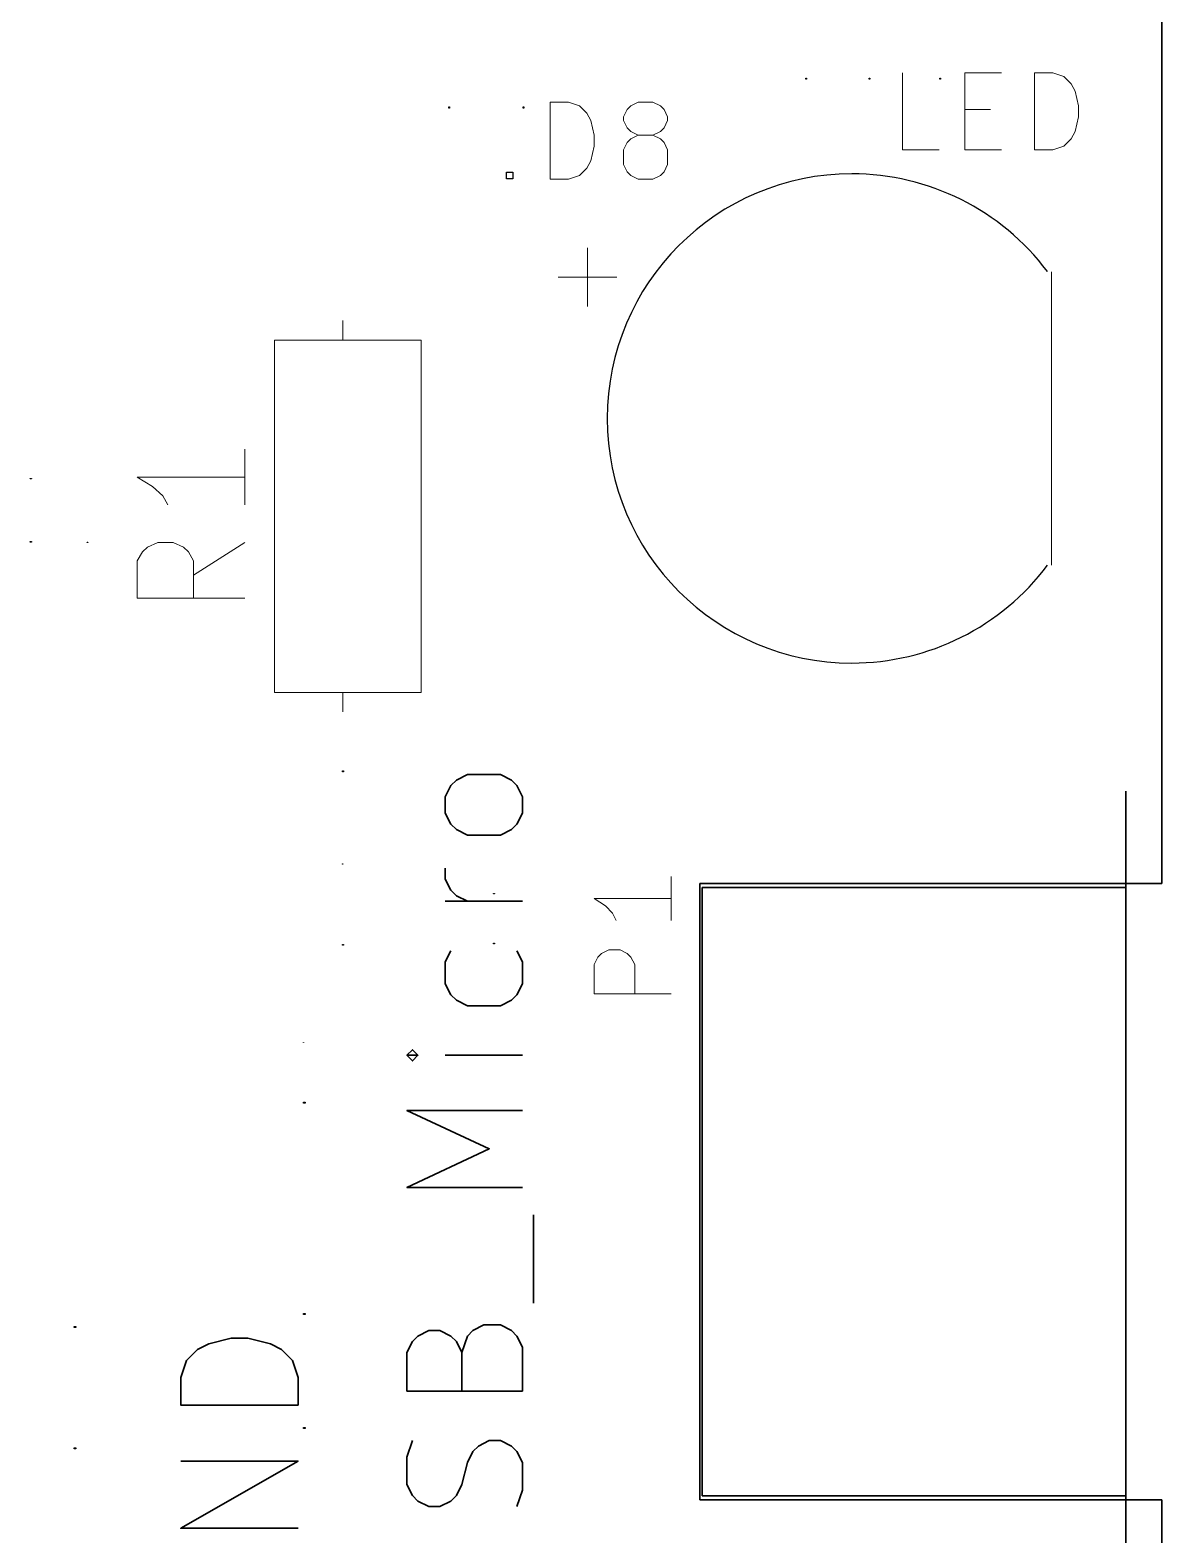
# Model space of a CAD drawing. Header units: millimetres. Extents: x -139 to 75, y -28 to 93.
# Drawn here: x -102.05 to -87.36, y -13.72 to 5.81 of the extents above; entities that cross this region are included whole.
import ezdxf

# ---------------------------------------------------------------- set-up
doc = ezdxf.new("R2010")
doc.units = ezdxf.units.MM
doc.header["$MEASUREMENT"] = 0
doc.header["$XCLIPFRAME"] = 0
doc.layers.add('Layer 1', color=7, linetype='Continuous')
picture_1 = doc.add_image_def('image125.jpg', size_in_pixel=(411, 457))
picture_2 = doc.add_image_def('image145.jpg', size_in_pixel=(47, 30))
picture_3 = doc.add_image_def('image146.jpg', size_in_pixel=(100, 52))
picture_4 = doc.add_image_def('image147.jpg', size_in_pixel=(100, 25))
picture_5 = doc.add_image_def('image180.jpg', size_in_pixel=(72, 41))
picture_6 = doc.add_image_def('image181.jpg', size_in_pixel=(72, 20))
picture_7 = doc.add_image_def('image183.jpg', size_in_pixel=(107, 61))
picture_8 = doc.add_image_def('image184.jpg', size_in_pixel=(107, 61))
picture_9 = doc.add_image_def('image185.jpg', size_in_pixel=(107, 71))
picture_10 = doc.add_image_def('image186.jpg', size_in_pixel=(10, 10))
picture_11 = doc.add_image_def('image187.jpg', size_in_pixel=(72, 51))
picture_12 = doc.add_image_def('image188.jpg', size_in_pixel=(20, 30))
picture_13 = doc.add_image_def('image189.jpg', size_in_pixel=(72, 56))
picture_14 = doc.add_image_def('image211.jpg', size_in_pixel=(109, 62))
picture_15 = doc.add_image_def('image212.jpg', size_in_pixel=(109, 62))
picture_16 = doc.add_image_def('image236.jpg', size_in_pixel=(41, 72))
picture_17 = doc.add_image_def('image237.jpg', size_in_pixel=(41, 72))
picture_18 = doc.add_image_def('image238.jpg', size_in_pixel=(34, 72))
picture_19 = doc.add_image_def('image239.jpg', size_in_pixel=(34, 72))
picture_20 = doc.add_image_def('image240.jpg', size_in_pixel=(41, 72))

msp = doc.modelspace()

# ---------------------------------------------------------------- linework, layer by layer
at = {"layer": 'Layer 1', "color": 52, "lineweight": 30}
for points in [[(-87.3557, -5.2647), (-87.3557, -5.2647), (-87.3557, 19.7364), (-87.3557, 19.7364)], [(-93.3552, -13.2632), (-93.3552, -13.2632), (-93.3552, -5.2647), (-93.3552, -5.2647)], [(-93.3552, -5.2647), (-93.3552, -5.2647), (-87.3557, -5.2647), (-87.3557, -5.2647)], [(-87.3557, -13.2632), (-87.3557, -13.2632), (-93.3552, -13.2632), (-93.3552, -13.2632)], [(-87.3557, -13.2632), (-87.3557, -13.2632), (-87.3557, -20.2634), (-87.3557, -20.2634)]]:
    msp.add_open_spline(points, degree=3, dxfattribs=at)
at = {"layer": 'Layer 1', "color": 136, "lineweight": 15}
for points, knots in [([(-90.2462, 4.2551), (-90.2462, 4.2551), (-90.7237, 4.2551), (-90.7237, 4.2551), (-90.7237, 4.2551), (-90.7237, 4.2551), (-90.7237, 5.2559), (-90.7237, 5.2559)], [0, 0, 0, 0, 0.3333333, 0.3333333, 0.3333333, 0.3333333, 1, 1, 1, 1]), ([(-89.4359, 4.2551), (-89.4359, 4.2551), (-89.9135, 4.2551), (-89.9135, 4.2551), (-89.9135, 4.2551), (-89.9135, 4.2551), (-89.9135, 5.2559), (-89.9135, 5.2559), (-89.9135, 5.2559), (-89.9135, 5.2559), (-89.4359, 5.2559), (-89.4359, 5.2559)], [0, 0, 0, 0, 0.25, 0.25, 0.25, 0.25, 0.5, 0.5, 0.5, 0.5, 1, 1, 1, 1]), ([(-89.0092, 4.2551), (-89.0092, 4.2551), (-89.0092, 5.2559), (-89.0092, 5.2559), (-89.0092, 5.2559), (-89.0092, 5.2559), (-88.7705, 5.2559), (-88.7705, 5.2559), (-88.7705, 5.2559), (-88.7705, 5.2559), (-88.6282, 5.2076), (-88.6282, 5.2076), (-88.6282, 5.2076), (-88.6282, 5.2076), (-88.5317, 5.1136), (-88.5317, 5.1136), (-88.5317, 5.1136), (-88.5317, 5.1136), (-88.4834, 5.0171), (-88.4834, 5.0171), (-88.4834, 5.0171), (-88.4834, 5.0171), (-88.4377, 4.8266), (-88.4377, 4.8266), (-88.4377, 4.8266), (-88.4377, 4.8266), (-88.4377, 4.6844), (-88.4377, 4.6844), (-88.4377, 4.6844), (-88.4377, 4.6844), (-88.4834, 4.4939), (-88.4834, 4.4939), (-88.4834, 4.4939), (-88.4834, 4.4939), (-88.5317, 4.3999), (-88.5317, 4.3999), (-88.5317, 4.3999), (-88.5317, 4.3999), (-88.6282, 4.3034), (-88.6282, 4.3034), (-88.6282, 4.3034), (-88.6282, 4.3034), (-88.7705, 4.2551), (-88.7705, 4.2551), (-88.7705, 4.2551), (-88.7705, 4.2551), (-89.0092, 4.2551), (-89.0092, 4.2551)], [0, 0, 0, 0, 0.0769231, 0.0769231, 0.0769231, 0.0769231, 0.1538462, 0.1538462, 0.1538462, 0.1538462, 0.2307692, 0.2307692, 0.2307692, 0.2307692, 0.3076923, 0.3076923, 0.3076923, 0.3076923, 0.3846154, 0.3846154, 0.3846154, 0.3846154, 0.4615385, 0.4615385, 0.4615385, 0.4615385, 0.5384615, 0.5384615, 0.5384615, 0.5384615, 0.6153846, 0.6153846, 0.6153846, 0.6153846, 0.6923077, 0.6923077, 0.6923077, 0.6923077, 0.7692308, 0.7692308, 0.7692308, 0.7692308, 0.8461538, 0.8461538, 0.8461538, 0.8461538, 1, 1, 1, 1]), ([(-95.2957, 3.8741), (-95.2957, 3.8741), (-95.2957, 4.8749), (-95.2957, 4.8749), (-95.2957, 4.8749), (-95.2957, 4.8749), (-95.057, 4.8749), (-95.057, 4.8749), (-95.057, 4.8749), (-95.057, 4.8749), (-94.9147, 4.8266), (-94.9147, 4.8266), (-94.9147, 4.8266), (-94.9147, 4.8266), (-94.8182, 4.7326), (-94.8182, 4.7326), (-94.8182, 4.7326), (-94.8182, 4.7326), (-94.7699, 4.6361), (-94.7699, 4.6361), (-94.7699, 4.6361), (-94.7699, 4.6361), (-94.7242, 4.4456), (-94.7242, 4.4456), (-94.7242, 4.4456), (-94.7242, 4.4456), (-94.7242, 4.3034), (-94.7242, 4.3034), (-94.7242, 4.3034), (-94.7242, 4.3034), (-94.7699, 4.1129), (-94.7699, 4.1129), (-94.7699, 4.1129), (-94.7699, 4.1129), (-94.8182, 4.0189), (-94.8182, 4.0189), (-94.8182, 4.0189), (-94.8182, 4.0189), (-94.9147, 3.9224), (-94.9147, 3.9224), (-94.9147, 3.9224), (-94.9147, 3.9224), (-95.057, 3.8741), (-95.057, 3.8741), (-95.057, 3.8741), (-95.057, 3.8741), (-95.2957, 3.8741), (-95.2957, 3.8741)], [0, 0, 0, 0, 0.0769231, 0.0769231, 0.0769231, 0.0769231, 0.1538462, 0.1538462, 0.1538462, 0.1538462, 0.2307692, 0.2307692, 0.2307692, 0.2307692, 0.3076923, 0.3076923, 0.3076923, 0.3076923, 0.3846154, 0.3846154, 0.3846154, 0.3846154, 0.4615385, 0.4615385, 0.4615385, 0.4615385, 0.5384615, 0.5384615, 0.5384615, 0.5384615, 0.6153846, 0.6153846, 0.6153846, 0.6153846, 0.6923077, 0.6923077, 0.6923077, 0.6923077, 0.7692308, 0.7692308, 0.7692308, 0.7692308, 0.8461538, 0.8461538, 0.8461538, 0.8461538, 1, 1, 1, 1]), ([(-94.1527, 4.4456), (-94.1527, 4.4456), (-94.2467, 4.4939), (-94.2467, 4.4939), (-94.2467, 4.4939), (-94.2467, 4.4939), (-94.295, 4.5421), (-94.295, 4.5421), (-94.295, 4.5421), (-94.295, 4.5421), (-94.3432, 4.6361), (-94.3432, 4.6361), (-94.3432, 4.6361), (-94.3432, 4.6361), (-94.3432, 4.6844), (-94.3432, 4.6844), (-94.3432, 4.6844), (-94.3432, 4.6844), (-94.295, 4.7784), (-94.295, 4.7784), (-94.295, 4.7784), (-94.295, 4.7784), (-94.2467, 4.8266), (-94.2467, 4.8266), (-94.2467, 4.8266), (-94.2467, 4.8266), (-94.1527, 4.8749), (-94.1527, 4.8749), (-94.1527, 4.8749), (-94.1527, 4.8749), (-93.9622, 4.8749), (-93.9622, 4.8749), (-93.9622, 4.8749), (-93.9622, 4.8749), (-93.8657, 4.8266), (-93.8657, 4.8266), (-93.8657, 4.8266), (-93.8657, 4.8266), (-93.8174, 4.7784), (-93.8174, 4.7784), (-93.8174, 4.7784), (-93.8174, 4.7784), (-93.7717, 4.6844), (-93.7717, 4.6844), (-93.7717, 4.6844), (-93.7717, 4.6844), (-93.7717, 4.6361), (-93.7717, 4.6361), (-93.7717, 4.6361), (-93.7717, 4.6361), (-93.8174, 4.5421), (-93.8174, 4.5421), (-93.8174, 4.5421), (-93.8174, 4.5421), (-93.8657, 4.4939), (-93.8657, 4.4939), (-93.8657, 4.4939), (-93.8657, 4.4939), (-93.9622, 4.4456), (-93.9622, 4.4456), (-93.9622, 4.4456), (-93.9622, 4.4456), (-94.1527, 4.4456), (-94.1527, 4.4456), (-94.1527, 4.4456), (-94.1527, 4.4456), (-94.2467, 4.3974), (-94.2467, 4.3974), (-94.2467, 4.3974), (-94.2467, 4.3974), (-94.295, 4.3516), (-94.295, 4.3516), (-94.295, 4.3516), (-94.295, 4.3516), (-94.3432, 4.2551), (-94.3432, 4.2551), (-94.3432, 4.2551), (-94.3432, 4.2551), (-94.3432, 4.0646), (-94.3432, 4.0646), (-94.3432, 4.0646), (-94.3432, 4.0646), (-94.295, 3.9706), (-94.295, 3.9706), (-94.295, 3.9706), (-94.295, 3.9706), (-94.2467, 3.9224), (-94.2467, 3.9224), (-94.2467, 3.9224), (-94.2467, 3.9224), (-94.1527, 3.8741), (-94.1527, 3.8741), (-94.1527, 3.8741), (-94.1527, 3.8741), (-93.9622, 3.8741), (-93.9622, 3.8741), (-93.9622, 3.8741), (-93.9622, 3.8741), (-93.8657, 3.9224), (-93.8657, 3.9224), (-93.8657, 3.9224), (-93.8657, 3.9224), (-93.8174, 3.9706), (-93.8174, 3.9706), (-93.8174, 3.9706), (-93.8174, 3.9706), (-93.7717, 4.0646), (-93.7717, 4.0646), (-93.7717, 4.0646), (-93.7717, 4.0646), (-93.7717, 4.2551), (-93.7717, 4.2551), (-93.7717, 4.2551), (-93.7717, 4.2551), (-93.8174, 4.3516), (-93.8174, 4.3516), (-93.8174, 4.3516), (-93.8174, 4.3516), (-93.8657, 4.3974), (-93.8657, 4.3974), (-93.8657, 4.3974), (-93.8657, 4.3974), (-93.9622, 4.4456), (-93.9622, 4.4456)], [0, 0, 0, 0, 0.03125, 0.03125, 0.03125, 0.03125, 0.0625, 0.0625, 0.0625, 0.0625, 0.09375, 0.09375, 0.09375, 0.09375, 0.125, 0.125, 0.125, 0.125, 0.15625, 0.15625, 0.15625, 0.15625, 0.1875, 0.1875, 0.1875, 0.1875, 0.21875, 0.21875, 0.21875, 0.21875, 0.25, 0.25, 0.25, 0.25, 0.28125, 0.28125, 0.28125, 0.28125, 0.3125, 0.3125, 0.3125, 0.3125, 0.34375, 0.34375, 0.34375, 0.34375, 0.375, 0.375, 0.375, 0.375, 0.40625, 0.40625, 0.40625, 0.40625, 0.4375, 0.4375, 0.4375, 0.4375, 0.46875, 0.46875, 0.46875, 0.46875, 0.5, 0.5, 0.5, 0.5, 0.53125, 0.53125, 0.53125, 0.53125, 0.5625, 0.5625, 0.5625, 0.5625, 0.59375, 0.59375, 0.59375, 0.59375, 0.625, 0.625, 0.625, 0.625, 0.65625, 0.65625, 0.65625, 0.65625, 0.6875, 0.6875, 0.6875, 0.6875, 0.71875, 0.71875, 0.71875, 0.71875, 0.75, 0.75, 0.75, 0.75, 0.78125, 0.78125, 0.78125, 0.78125, 0.8125, 0.8125, 0.8125, 0.8125, 0.84375, 0.84375, 0.84375, 0.84375, 0.875, 0.875, 0.875, 0.875, 0.90625, 0.90625, 0.90625, 0.90625, 0.9375, 0.9375, 0.9375, 0.9375, 1, 1, 1, 1]), ([(-89.9135, 4.7784), (-89.9135, 4.7784), (-89.9135, 4.7784), (-89.9135, 4.7784), (-89.9135, 4.7784), (-89.9135, 4.7784), (-89.9135, 4.7784), (-89.9135, 4.7784)], [0, 0, 0, 0, 0.3333333, 0.3333333, 0.3333333, 0.3333333, 1, 1, 1, 1]), ([(-94.1527, 4.4456), (-94.1527, 4.4456), (-94.1527, 4.4456), (-94.1527, 4.4456), (-94.1527, 4.4456), (-94.1527, 4.4456), (-94.1527, 4.4456), (-94.1527, 4.4456)], [0, 0, 0, 0, 0.3333333, 0.3333333, 0.3333333, 0.3333333, 1, 1, 1, 1]), ([(-90.2462, 4.2551), (-90.2462, 4.2551), (-90.2462, 4.2551), (-90.2462, 4.2551), (-90.2462, 4.2551), (-90.2462, 4.2551), (-90.2462, 4.2551), (-90.2462, 4.2551)], [0, 0, 0, 0, 0.3333333, 0.3333333, 0.3333333, 0.3333333, 1, 1, 1, 1]), ([(-89.4359, 4.2551), (-89.4359, 4.2551), (-89.4359, 4.2551), (-89.4359, 4.2551), (-89.4359, 4.2551), (-89.4359, 4.2551), (-89.4359, 4.2551), (-89.4359, 4.2551)], [0, 0, 0, 0, 0.3333333, 0.3333333, 0.3333333, 0.3333333, 1, 1, 1, 1]), ([(-95.1916, 2.6041), (-95.1916, 2.6041), (-95.1916, 2.6041), (-95.1916, 2.6041), (-95.1916, 2.6041), (-95.1916, 2.6041), (-95.1916, 2.6041), (-95.1916, 2.6041)], [0, 0, 0, 0, 0.3333333, 0.3333333, 0.3333333, 0.3333333, 1, 1, 1, 1]), ([(-94.8106, 2.2231), (-94.8106, 2.2231), (-94.8106, 2.2231), (-94.8106, 2.2231), (-94.8106, 2.2231), (-94.8106, 2.2231), (-94.8106, 2.2231), (-94.8106, 2.2231)], [0, 0, 0, 0, 0.3333333, 0.3333333, 0.3333333, 0.3333333, 1, 1, 1, 1]), ([(-93.7235, -5.1733), (-93.7235, -5.1733), (-93.7235, -5.1733), (-93.7235, -5.1733), (-93.7235, -5.1733), (-93.7235, -5.1733), (-93.7235, -5.1733), (-93.7235, -5.1733)], [0, 0, 0, 0, 0.3333333, 0.3333333, 0.3333333, 0.3333333, 1, 1, 1, 1]), ([(-93.7235, -5.4603), (-93.7235, -5.4603), (-94.7242, -5.4603), (-94.7242, -5.4603), (-94.7242, -5.4603), (-94.7242, -5.4603), (-94.5794, -5.5543), (-94.5794, -5.5543), (-94.5794, -5.5543), (-94.5794, -5.5543), (-94.4855, -5.6508), (-94.4855, -5.6508), (-94.4855, -5.6508), (-94.4855, -5.6508), (-94.4372, -5.7448), (-94.4372, -5.7448)], [0, 0, 0, 0, 0.2, 0.2, 0.2, 0.2, 0.4, 0.4, 0.4, 0.4, 0.6, 0.6, 0.6, 0.6, 1, 1, 1, 1]), ([(-93.7235, -5.4603), (-93.7235, -5.4603), (-93.7235, -5.4603), (-93.7235, -5.4603), (-93.7235, -5.4603), (-93.7235, -5.4603), (-93.7235, -5.4603), (-93.7235, -5.4603)], [0, 0, 0, 0, 0.3333333, 0.3333333, 0.3333333, 0.3333333, 1, 1, 1, 1]), ([(-93.7235, -6.6973), (-93.7235, -6.6973), (-94.7242, -6.6973), (-94.7242, -6.6973), (-94.7242, -6.6973), (-94.7242, -6.6973), (-94.7242, -6.3163), (-94.7242, -6.3163), (-94.7242, -6.3163), (-94.7242, -6.3163), (-94.676, -6.2223), (-94.676, -6.2223), (-94.676, -6.2223), (-94.676, -6.2223), (-94.6277, -6.174), (-94.6277, -6.174), (-94.6277, -6.174), (-94.6277, -6.174), (-94.5337, -6.1258), (-94.5337, -6.1258), (-94.5337, -6.1258), (-94.5337, -6.1258), (-94.3889, -6.1258), (-94.3889, -6.1258), (-94.3889, -6.1258), (-94.3889, -6.1258), (-94.295, -6.174), (-94.295, -6.174), (-94.295, -6.174), (-94.295, -6.174), (-94.2467, -6.2223), (-94.2467, -6.2223), (-94.2467, -6.2223), (-94.2467, -6.2223), (-94.1984, -6.3163), (-94.1984, -6.3163), (-94.1984, -6.3163), (-94.1984, -6.3163), (-94.1984, -6.6973), (-94.1984, -6.6973)], [0, 0, 0, 0, 0.0909091, 0.0909091, 0.0909091, 0.0909091, 0.1818182, 0.1818182, 0.1818182, 0.1818182, 0.2727273, 0.2727273, 0.2727273, 0.2727273, 0.3636364, 0.3636364, 0.3636364, 0.3636364, 0.4545455, 0.4545455, 0.4545455, 0.4545455, 0.5454545, 0.5454545, 0.5454545, 0.5454545, 0.6363636, 0.6363636, 0.6363636, 0.6363636, 0.7272727, 0.7272727, 0.7272727, 0.7272727, 0.8181818, 0.8181818, 0.8181818, 0.8181818, 1, 1, 1, 1]), ([(-93.7235, -6.6973), (-93.7235, -6.6973), (-93.7235, -6.6973), (-93.7235, -6.6973), (-93.7235, -6.6973), (-93.7235, -6.6973), (-93.7235, -6.6973), (-93.7235, -6.6973)], [0, 0, 0, 0, 0.3333333, 0.3333333, 0.3333333, 0.3333333, 1, 1, 1, 1])]:
    msp.add_open_spline(points, degree=3, knots=knots, dxfattribs=at)
for points in [[(-89.9135, 4.7784), (-89.9135, 4.7784), (-89.5807, 4.7784), (-89.5807, 4.7784)], [(-94.8106, 2.2231), (-94.8106, 2.2231), (-94.8106, 2.9851), (-94.8106, 2.9851)], [(-95.1916, 2.6041), (-95.1916, 2.6041), (-94.4296, 2.6041), (-94.4296, 2.6041)], [(-93.7235, -5.1733), (-93.7235, -5.1733), (-93.7235, -5.7448), (-93.7235, -5.7448)]]:
    msp.add_open_spline(points, degree=3, dxfattribs=at)
at = {"layer": 'Layer 1', "color": 136, "lineweight": 25}
for points, knots in [([(-88.8423, 2.6775), (-89.4419, 3.4753), (-90.3823, 3.9451), (-91.3804, 3.9451), (-91.3804, 3.9451), (-93.1336, 3.9451), (-94.5554, 2.5233), (-94.5554, 0.7701), (-94.5554, 0.7701), (-94.5554, -0.9831), (-93.1336, -2.4048), (-91.3804, -2.4048), (-91.3804, -2.4048), (-90.3811, -2.4048), (-89.4396, -1.9338), (-88.8403, -1.1347)], [0, 0, 0, 0, 0.2, 0.2, 0.2, 0.2, 0.4, 0.4, 0.4, 0.4, 0.6, 0.6, 0.6, 0.6, 1, 1, 1, 1]), ([(-88.8423, 2.6775), (-88.8423, 2.6775), (-88.8423, 2.6775), (-88.8423, 2.6775), (-88.8423, 2.6775), (-88.8423, 2.6775), (-88.8423, 2.6775), (-88.8423, 2.6775)], [0, 0, 0, 0, 0.3333333, 0.3333333, 0.3333333, 0.3333333, 1, 1, 1, 1])]:
    msp.add_open_spline(points, degree=3, knots=knots, dxfattribs=at)
at = {"layer": 'Layer 1', "color": 136, "lineweight": 20}
for points in [[(-88.7908, -1.1348), (-88.7908, -1.1348), (-88.7908, 2.6752), (-88.7908, 2.6752)], [(-97.9856, 1.7862), (-97.9856, 1.7862), (-97.9856, 2.0402), (-97.9856, 2.0402)], [(-96.9696, 1.7862), (-96.9696, 1.7862), (-98.8746, 1.7862), (-98.8746, 1.7862)], [(-98.8746, 1.7862), (-98.8746, 1.7862), (-98.8746, -2.7857), (-98.8746, -2.7857)], [(-96.9696, -2.7857), (-96.9696, -2.7857), (-96.9696, 1.7862), (-96.9696, 1.7862)], [(-99.2581, 0.3715), (-99.2581, 0.3715), (-99.2581, -0.3524), (-99.2581, -0.3524)], [(-99.2581, -0.8376), (-99.2581, -0.8376), (-99.9236, -1.2618), (-99.9236, -1.2618)], [(-98.8746, -2.7857), (-98.8746, -2.7857), (-96.9696, -2.7857), (-96.9696, -2.7857)], [(-97.9856, -2.7857), (-97.9856, -2.7857), (-97.9856, -3.0397), (-97.9856, -3.0397)]]:
    msp.add_open_spline(points, degree=3, dxfattribs=at)
for points, knots in [([(-98.8746, 1.7862), (-98.8746, 1.7862), (-98.8746, 1.7862), (-98.8746, 1.7862), (-98.8746, 1.7862), (-98.8746, 1.7862), (-98.8746, 1.7862), (-98.8746, 1.7862)], [0, 0, 0, 0, 0.3333333, 0.3333333, 0.3333333, 0.3333333, 1, 1, 1, 1]), ([(-97.9856, 1.7862), (-97.9856, 1.7862), (-97.9856, 1.7862), (-97.9856, 1.7862), (-97.9856, 1.7862), (-97.9856, 1.7862), (-97.9856, 1.7862), (-97.9856, 1.7862)], [0, 0, 0, 0, 0.3333333, 0.3333333, 0.3333333, 0.3333333, 1, 1, 1, 1]), ([(-96.9696, 1.7862), (-96.9696, 1.7862), (-96.9696, 1.7862), (-96.9696, 1.7862), (-96.9696, 1.7862), (-96.9696, 1.7862), (-96.9696, 1.7862), (-96.9696, 1.7862)], [0, 0, 0, 0, 0.3333333, 0.3333333, 0.3333333, 0.3333333, 1, 1, 1, 1]), ([(-99.2581, 0.3715), (-99.2581, 0.3715), (-99.2581, 0.3715), (-99.2581, 0.3715), (-99.2581, 0.3715), (-99.2581, 0.3715), (-99.2581, 0.3715), (-99.2581, 0.3715)], [0, 0, 0, 0, 0.3333333, 0.3333333, 0.3333333, 0.3333333, 1, 1, 1, 1]), ([(-99.2581, 0.0082), (-99.2581, 0.0082), (-100.6551, 0.0082), (-100.6551, 0.0082), (-100.6551, 0.0082), (-100.6551, 0.0082), (-100.457, -0.1111), (-100.457, -0.1111), (-100.457, -0.1111), (-100.457, -0.1111), (-100.3224, -0.2331), (-100.3224, -0.2331), (-100.3224, -0.2331), (-100.3224, -0.2331), (-100.2563, -0.3524), (-100.2563, -0.3524)], [0, 0, 0, 0, 0.2, 0.2, 0.2, 0.2, 0.4, 0.4, 0.4, 0.4, 0.6, 0.6, 0.6, 0.6, 1, 1, 1, 1]), ([(-99.2581, 0.0082), (-99.2581, 0.0082), (-99.2581, 0.0082), (-99.2581, 0.0082), (-99.2581, 0.0082), (-99.2581, 0.0082), (-99.2581, 0.0082), (-99.2581, 0.0082)], [0, 0, 0, 0, 0.3333333, 0.3333333, 0.3333333, 0.3333333, 1, 1, 1, 1]), ([(-99.2581, -1.5639), (-99.2581, -1.5639), (-100.6551, -1.5639), (-100.6551, -1.5639), (-100.6551, -1.5639), (-100.6551, -1.5639), (-100.6551, -1.0789), (-100.6551, -1.0789), (-100.6551, -1.0789), (-100.6551, -1.0789), (-100.5891, -0.9595), (-100.5891, -0.9595), (-100.5891, -0.9595), (-100.5891, -0.9595), (-100.523, -0.8985), (-100.523, -0.8985), (-100.523, -0.8985), (-100.523, -0.8985), (-100.3884, -0.8376), (-100.3884, -0.8376), (-100.3884, -0.8376), (-100.3884, -0.8376), (-100.1903, -0.8376), (-100.1903, -0.8376), (-100.1903, -0.8376), (-100.1903, -0.8376), (-100.0557, -0.8985), (-100.0557, -0.8985), (-100.0557, -0.8985), (-100.0557, -0.8985), (-99.9896, -0.9595), (-99.9896, -0.9595), (-99.9896, -0.9595), (-99.9896, -0.9595), (-99.9236, -1.0789), (-99.9236, -1.0789), (-99.9236, -1.0789), (-99.9236, -1.0789), (-99.9236, -1.5639), (-99.9236, -1.5639)], [0, 0, 0, 0, 0.0909091, 0.0909091, 0.0909091, 0.0909091, 0.1818182, 0.1818182, 0.1818182, 0.1818182, 0.2727273, 0.2727273, 0.2727273, 0.2727273, 0.3636364, 0.3636364, 0.3636364, 0.3636364, 0.4545455, 0.4545455, 0.4545455, 0.4545455, 0.5454545, 0.5454545, 0.5454545, 0.5454545, 0.6363636, 0.6363636, 0.6363636, 0.6363636, 0.7272727, 0.7272727, 0.7272727, 0.7272727, 0.8181818, 0.8181818, 0.8181818, 0.8181818, 1, 1, 1, 1]), ([(-99.2581, -0.8376), (-99.2581, -0.8376), (-99.2581, -0.8376), (-99.2581, -0.8376), (-99.2581, -0.8376), (-99.2581, -0.8376), (-99.2581, -0.8376), (-99.2581, -0.8376)], [0, 0, 0, 0, 0.3333333, 0.3333333, 0.3333333, 0.3333333, 1, 1, 1, 1]), ([(-88.7908, -1.1348), (-88.7908, -1.1348), (-88.7908, -1.1348), (-88.7908, -1.1348), (-88.7908, -1.1348), (-88.7908, -1.1348), (-88.7908, -1.1348), (-88.7908, -1.1348)], [0, 0, 0, 0, 0.3333333, 0.3333333, 0.3333333, 0.3333333, 1, 1, 1, 1]), ([(-99.2581, -1.5639), (-99.2581, -1.5639), (-99.2581, -1.5639), (-99.2581, -1.5639), (-99.2581, -1.5639), (-99.2581, -1.5639), (-99.2581, -1.5639), (-99.2581, -1.5639)], [0, 0, 0, 0, 0.3333333, 0.3333333, 0.3333333, 0.3333333, 1, 1, 1, 1]), ([(-98.8746, -2.7857), (-98.8746, -2.7857), (-98.8746, -2.7857), (-98.8746, -2.7857), (-98.8746, -2.7857), (-98.8746, -2.7857), (-98.8746, -2.7857), (-98.8746, -2.7857)], [0, 0, 0, 0, 0.3333333, 0.3333333, 0.3333333, 0.3333333, 1, 1, 1, 1]), ([(-97.9856, -2.7857), (-97.9856, -2.7857), (-97.9856, -2.7857), (-97.9856, -2.7857), (-97.9856, -2.7857), (-97.9856, -2.7857), (-97.9856, -2.7857), (-97.9856, -2.7857)], [0, 0, 0, 0, 0.3333333, 0.3333333, 0.3333333, 0.3333333, 1, 1, 1, 1]), ([(-96.9696, -2.7857), (-96.9696, -2.7857), (-96.9696, -2.7857), (-96.9696, -2.7857), (-96.9696, -2.7857), (-96.9696, -2.7857), (-96.9696, -2.7857), (-96.9696, -2.7857)], [0, 0, 0, 0, 0.3333333, 0.3333333, 0.3333333, 0.3333333, 1, 1, 1, 1])]:
    msp.add_open_spline(points, degree=3, knots=knots, dxfattribs=at)
at = {"layer": 'Layer 1', "color": 136, "lineweight": 30}
for points, knots in [([(-95.6564, -4.3528), (-95.6564, -4.3528), (-95.7275, -4.4951), (-95.7275, -4.4951), (-95.7275, -4.4951), (-95.7275, -4.4951), (-95.7986, -4.5662), (-95.7986, -4.5662), (-95.7986, -4.5662), (-95.7986, -4.5662), (-95.9409, -4.6399), (-95.9409, -4.6399), (-95.9409, -4.6399), (-95.9409, -4.6399), (-96.3701, -4.6399), (-96.3701, -4.6399), (-96.3701, -4.6399), (-96.3701, -4.6399), (-96.5124, -4.5662), (-96.5124, -4.5662), (-96.5124, -4.5662), (-96.5124, -4.5662), (-96.5835, -4.4951), (-96.5835, -4.4951), (-96.5835, -4.4951), (-96.5835, -4.4951), (-96.6572, -4.3528), (-96.6572, -4.3528), (-96.6572, -4.3528), (-96.6572, -4.3528), (-96.6572, -4.1395), (-96.6572, -4.1395), (-96.6572, -4.1395), (-96.6572, -4.1395), (-96.5835, -3.9947), (-96.5835, -3.9947), (-96.5835, -3.9947), (-96.5835, -3.9947), (-96.5124, -3.9236), (-96.5124, -3.9236), (-96.5124, -3.9236), (-96.5124, -3.9236), (-96.3701, -3.8525), (-96.3701, -3.8525), (-96.3701, -3.8525), (-96.3701, -3.8525), (-95.9409, -3.8525), (-95.9409, -3.8525), (-95.9409, -3.8525), (-95.9409, -3.8525), (-95.7986, -3.9236), (-95.7986, -3.9236), (-95.7986, -3.9236), (-95.7986, -3.9236), (-95.7275, -3.9947), (-95.7275, -3.9947), (-95.7275, -3.9947), (-95.7275, -3.9947), (-95.6564, -4.1395), (-95.6564, -4.1395), (-95.6564, -4.1395), (-95.6564, -4.1395), (-95.6564, -4.3528), (-95.6564, -4.3528)], [0, 0, 0, 0, 0.0588235, 0.0588235, 0.0588235, 0.0588235, 0.1176471, 0.1176471, 0.1176471, 0.1176471, 0.1764706, 0.1764706, 0.1764706, 0.1764706, 0.2352941, 0.2352941, 0.2352941, 0.2352941, 0.2941176, 0.2941176, 0.2941176, 0.2941176, 0.3529412, 0.3529412, 0.3529412, 0.3529412, 0.4117647, 0.4117647, 0.4117647, 0.4117647, 0.4705882, 0.4705882, 0.4705882, 0.4705882, 0.5294118, 0.5294118, 0.5294118, 0.5294118, 0.5882353, 0.5882353, 0.5882353, 0.5882353, 0.6470588, 0.6470588, 0.6470588, 0.6470588, 0.7058824, 0.7058824, 0.7058824, 0.7058824, 0.7647059, 0.7647059, 0.7647059, 0.7647059, 0.8235294, 0.8235294, 0.8235294, 0.8235294, 0.8823529, 0.8823529, 0.8823529, 0.8823529, 1, 1, 1, 1]), ([(-96.3701, -5.4958), (-96.3701, -5.4958), (-96.5124, -5.4247), (-96.5124, -5.4247), (-96.5124, -5.4247), (-96.5124, -5.4247), (-96.5835, -5.3536), (-96.5835, -5.3536), (-96.5835, -5.3536), (-96.5835, -5.3536), (-96.6572, -5.2114), (-96.6572, -5.2114), (-96.6572, -5.2114), (-96.6572, -5.2114), (-96.6572, -5.0666), (-96.6572, -5.0666)], [0, 0, 0, 0, 0.2, 0.2, 0.2, 0.2, 0.4, 0.4, 0.4, 0.4, 0.6, 0.6, 0.6, 0.6, 1, 1, 1, 1]), ([(-93.3247, -5.3155), (-93.3247, -5.3155), (-93.3247, -5.3155), (-93.3247, -5.3155), (-93.3247, -5.3155), (-93.3247, -5.3155), (-93.3247, -5.3155), (-93.3247, -5.3155)], [0, 0, 0, 0, 0.3333333, 0.3333333, 0.3333333, 0.3333333, 1, 1, 1, 1]), ([(-87.8256, -5.3155), (-87.8256, -5.3155), (-87.8256, -5.3155), (-87.8256, -5.3155), (-87.8256, -5.3155), (-87.8256, -5.3155), (-87.8256, -5.3155), (-87.8256, -5.3155)], [0, 0, 0, 0, 0.3333333, 0.3333333, 0.3333333, 0.3333333, 1, 1, 1, 1]), ([(-87.8256, -5.3638), (-87.8256, -5.3638), (-87.8256, -5.3638), (-87.8256, -5.3638), (-87.8256, -5.3638), (-87.8256, -5.3638), (-87.8256, -5.3638), (-87.8256, -5.3638)], [0, 0, 0, 0, 0.3333333, 0.3333333, 0.3333333, 0.3333333, 1, 1, 1, 1]), ([(-96.3701, -5.4958), (-96.3701, -5.4958), (-96.3701, -5.4958), (-96.3701, -5.4958), (-96.3701, -5.4958), (-96.3701, -5.4958), (-96.3701, -5.4958), (-96.3701, -5.4958)], [0, 0, 0, 0, 0.3333333, 0.3333333, 0.3333333, 0.3333333, 1, 1, 1, 1]), ([(-95.6564, -5.4958), (-95.6564, -5.4958), (-95.6564, -5.4958), (-95.6564, -5.4958), (-95.6564, -5.4958), (-95.6564, -5.4958), (-95.6564, -5.4958), (-95.6564, -5.4958)], [0, 0, 0, 0, 0.3333333, 0.3333333, 0.3333333, 0.3333333, 1, 1, 1, 1]), ([(-95.7275, -6.1385), (-95.7275, -6.1385), (-95.6564, -6.2807), (-95.6564, -6.2807), (-95.6564, -6.2807), (-95.6564, -6.2807), (-95.6564, -6.5677), (-95.6564, -6.5677), (-95.6564, -6.5677), (-95.6564, -6.5677), (-95.7275, -6.71), (-95.7275, -6.71), (-95.7275, -6.71), (-95.7275, -6.71), (-95.7986, -6.7811), (-95.7986, -6.7811), (-95.7986, -6.7811), (-95.7986, -6.7811), (-95.9409, -6.8522), (-95.9409, -6.8522), (-95.9409, -6.8522), (-95.9409, -6.8522), (-96.3701, -6.8522), (-96.3701, -6.8522), (-96.3701, -6.8522), (-96.3701, -6.8522), (-96.5124, -6.7811), (-96.5124, -6.7811), (-96.5124, -6.7811), (-96.5124, -6.7811), (-96.5835, -6.71), (-96.5835, -6.71), (-96.5835, -6.71), (-96.5835, -6.71), (-96.6572, -6.5677), (-96.6572, -6.5677), (-96.6572, -6.5677), (-96.6572, -6.5677), (-96.6572, -6.2807), (-96.6572, -6.2807), (-96.6572, -6.2807), (-96.6572, -6.2807), (-96.5835, -6.1385), (-96.5835, -6.1385)], [0, 0, 0, 0, 0.0833333, 0.0833333, 0.0833333, 0.0833333, 0.1666667, 0.1666667, 0.1666667, 0.1666667, 0.25, 0.25, 0.25, 0.25, 0.3333333, 0.3333333, 0.3333333, 0.3333333, 0.4166667, 0.4166667, 0.4166667, 0.4166667, 0.5, 0.5, 0.5, 0.5, 0.5833333, 0.5833333, 0.5833333, 0.5833333, 0.6666667, 0.6666667, 0.6666667, 0.6666667, 0.75, 0.75, 0.75, 0.75, 0.8333333, 0.8333333, 0.8333333, 0.8333333, 1, 1, 1, 1]), ([(-95.7275, -6.1385), (-95.7275, -6.1385), (-95.7275, -6.1385), (-95.7275, -6.1385), (-95.7275, -6.1385), (-95.7275, -6.1385), (-95.7275, -6.1385), (-95.7275, -6.1385)], [0, 0, 0, 0, 0.3333333, 0.3333333, 0.3333333, 0.3333333, 1, 1, 1, 1]), ([(-97.155, -7.4948), (-97.155, -7.4948), (-97.0839, -7.5685), (-97.0839, -7.5685), (-97.0839, -7.5685), (-97.0839, -7.5685), (-97.0128, -7.4948), (-97.0128, -7.4948), (-97.0128, -7.4948), (-97.0128, -7.4948), (-97.0839, -7.4237), (-97.0839, -7.4237), (-97.0839, -7.4237), (-97.0839, -7.4237), (-97.155, -7.4948), (-97.155, -7.4948), (-97.155, -7.4948), (-97.155, -7.4948), (-97.0128, -7.4948), (-97.0128, -7.4948)], [0, 0, 0, 0, 0.1666667, 0.1666667, 0.1666667, 0.1666667, 0.3333333, 0.3333333, 0.3333333, 0.3333333, 0.5, 0.5, 0.5, 0.5, 0.6666667, 0.6666667, 0.6666667, 0.6666667, 1, 1, 1, 1]), ([(-97.155, -7.4948), (-97.155, -7.4948), (-97.155, -7.4948), (-97.155, -7.4948), (-97.155, -7.4948), (-97.155, -7.4948), (-97.155, -7.4948), (-97.155, -7.4948)], [0, 0, 0, 0, 0.3333333, 0.3333333, 0.3333333, 0.3333333, 1, 1, 1, 1]), ([(-95.6564, -7.4948), (-95.6564, -7.4948), (-95.6564, -7.4948), (-95.6564, -7.4948), (-95.6564, -7.4948), (-95.6564, -7.4948), (-95.6564, -7.4948), (-95.6564, -7.4948)], [0, 0, 0, 0, 0.3333333, 0.3333333, 0.3333333, 0.3333333, 1, 1, 1, 1]), ([(-95.6564, -9.2093), (-95.6564, -9.2093), (-97.155, -9.2093), (-97.155, -9.2093), (-97.155, -9.2093), (-97.155, -9.2093), (-96.0857, -8.7089), (-96.0857, -8.7089), (-96.0857, -8.7089), (-96.0857, -8.7089), (-97.155, -8.2111), (-97.155, -8.2111), (-97.155, -8.2111), (-97.155, -8.2111), (-95.6564, -8.2111), (-95.6564, -8.2111)], [0, 0, 0, 0, 0.2, 0.2, 0.2, 0.2, 0.4, 0.4, 0.4, 0.4, 0.6, 0.6, 0.6, 0.6, 1, 1, 1, 1]), ([(-95.6564, -9.2093), (-95.6564, -9.2093), (-95.6564, -9.2093), (-95.6564, -9.2093), (-95.6564, -9.2093), (-95.6564, -9.2093), (-95.6564, -9.2093), (-95.6564, -9.2093)], [0, 0, 0, 0, 0.3333333, 0.3333333, 0.3333333, 0.3333333, 1, 1, 1, 1]), ([(-95.5142, -10.7105), (-95.5142, -10.7105), (-95.5142, -10.7105), (-95.5142, -10.7105), (-95.5142, -10.7105), (-95.5142, -10.7105), (-95.5142, -10.7105), (-95.5142, -10.7105)], [0, 0, 0, 0, 0.3333333, 0.3333333, 0.3333333, 0.3333333, 1, 1, 1, 1]), ([(-96.4413, -11.3531), (-96.4413, -11.3531), (-96.3701, -11.1397), (-96.3701, -11.1397), (-96.3701, -11.1397), (-96.3701, -11.1397), (-96.299, -11.0661), (-96.299, -11.0661), (-96.299, -11.0661), (-96.299, -11.0661), (-96.1568, -10.9949), (-96.1568, -10.9949), (-96.1568, -10.9949), (-96.1568, -10.9949), (-95.9409, -10.9949), (-95.9409, -10.9949), (-95.9409, -10.9949), (-95.9409, -10.9949), (-95.7986, -11.0661), (-95.7986, -11.0661), (-95.7986, -11.0661), (-95.7986, -11.0661), (-95.7275, -11.1397), (-95.7275, -11.1397), (-95.7275, -11.1397), (-95.7275, -11.1397), (-95.6564, -11.282), (-95.6564, -11.282), (-95.6564, -11.282), (-95.6564, -11.282), (-95.6564, -11.8535), (-95.6564, -11.8535), (-95.6564, -11.8535), (-95.6564, -11.8535), (-97.155, -11.8535), (-97.155, -11.8535), (-97.155, -11.8535), (-97.155, -11.8535), (-97.155, -11.3531), (-97.155, -11.3531), (-97.155, -11.3531), (-97.155, -11.3531), (-97.0839, -11.2108), (-97.0839, -11.2108), (-97.0839, -11.2108), (-97.0839, -11.2108), (-97.0128, -11.1397), (-97.0128, -11.1397), (-97.0128, -11.1397), (-97.0128, -11.1397), (-96.8705, -11.0661), (-96.8705, -11.0661), (-96.8705, -11.0661), (-96.8705, -11.0661), (-96.7283, -11.0661), (-96.7283, -11.0661), (-96.7283, -11.0661), (-96.7283, -11.0661), (-96.5835, -11.1397), (-96.5835, -11.1397), (-96.5835, -11.1397), (-96.5835, -11.1397), (-96.5124, -11.2108), (-96.5124, -11.2108), (-96.5124, -11.2108), (-96.5124, -11.2108), (-96.4413, -11.3531), (-96.4413, -11.3531), (-96.4413, -11.3531), (-96.4413, -11.3531), (-96.4413, -11.8535), (-96.4413, -11.8535)], [0, 0, 0, 0, 0.0526316, 0.0526316, 0.0526316, 0.0526316, 0.1052632, 0.1052632, 0.1052632, 0.1052632, 0.1578947, 0.1578947, 0.1578947, 0.1578947, 0.2105263, 0.2105263, 0.2105263, 0.2105263, 0.2631579, 0.2631579, 0.2631579, 0.2631579, 0.3157895, 0.3157895, 0.3157895, 0.3157895, 0.3684211, 0.3684211, 0.3684211, 0.3684211, 0.4210526, 0.4210526, 0.4210526, 0.4210526, 0.4736842, 0.4736842, 0.4736842, 0.4736842, 0.5263158, 0.5263158, 0.5263158, 0.5263158, 0.5789474, 0.5789474, 0.5789474, 0.5789474, 0.6315789, 0.6315789, 0.6315789, 0.6315789, 0.6842105, 0.6842105, 0.6842105, 0.6842105, 0.7368421, 0.7368421, 0.7368421, 0.7368421, 0.7894737, 0.7894737, 0.7894737, 0.7894737, 0.8421053, 0.8421053, 0.8421053, 0.8421053, 0.8947368, 0.8947368, 0.8947368, 0.8947368, 1, 1, 1, 1]), ([(-98.5672, -12.0363), (-98.5672, -12.0363), (-100.0912, -12.0363), (-100.0912, -12.0363), (-100.0912, -12.0363), (-100.0912, -12.0363), (-100.0912, -11.6757), (-100.0912, -11.6757), (-100.0912, -11.6757), (-100.0912, -11.6757), (-100.0176, -11.4572), (-100.0176, -11.4572), (-100.0176, -11.4572), (-100.0176, -11.4572), (-99.8728, -11.3124), (-99.8728, -11.3124), (-99.8728, -11.3124), (-99.8728, -11.3124), (-99.728, -11.2388), (-99.728, -11.2388), (-99.728, -11.2388), (-99.728, -11.2388), (-99.4359, -11.1677), (-99.4359, -11.1677), (-99.4359, -11.1677), (-99.4359, -11.1677), (-99.22, -11.1677), (-99.22, -11.1677), (-99.22, -11.1677), (-99.22, -11.1677), (-98.9279, -11.2388), (-98.9279, -11.2388), (-98.9279, -11.2388), (-98.9279, -11.2388), (-98.7831, -11.3124), (-98.7831, -11.3124), (-98.7831, -11.3124), (-98.7831, -11.3124), (-98.6384, -11.4572), (-98.6384, -11.4572), (-98.6384, -11.4572), (-98.6384, -11.4572), (-98.5672, -11.6757), (-98.5672, -11.6757), (-98.5672, -11.6757), (-98.5672, -11.6757), (-98.5672, -12.0363), (-98.5672, -12.0363)], [0, 0, 0, 0, 0.0769231, 0.0769231, 0.0769231, 0.0769231, 0.1538462, 0.1538462, 0.1538462, 0.1538462, 0.2307692, 0.2307692, 0.2307692, 0.2307692, 0.3076923, 0.3076923, 0.3076923, 0.3076923, 0.3846154, 0.3846154, 0.3846154, 0.3846154, 0.4615385, 0.4615385, 0.4615385, 0.4615385, 0.5384615, 0.5384615, 0.5384615, 0.5384615, 0.6153846, 0.6153846, 0.6153846, 0.6153846, 0.6923077, 0.6923077, 0.6923077, 0.6923077, 0.7692308, 0.7692308, 0.7692308, 0.7692308, 0.8461538, 0.8461538, 0.8461538, 0.8461538, 1, 1, 1, 1]), ([(-96.4413, -11.3531), (-96.4413, -11.3531), (-96.4413, -11.3531), (-96.4413, -11.3531), (-96.4413, -11.3531), (-96.4413, -11.3531), (-96.4413, -11.3531), (-96.4413, -11.3531)], [0, 0, 0, 0, 0.3333333, 0.3333333, 0.3333333, 0.3333333, 1, 1, 1, 1]), ([(-95.7275, -13.3521), (-95.7275, -13.3521), (-95.6564, -13.1387), (-95.6564, -13.1387), (-95.6564, -13.1387), (-95.6564, -13.1387), (-95.6564, -12.7806), (-95.6564, -12.7806), (-95.6564, -12.7806), (-95.6564, -12.7806), (-95.7275, -12.6383), (-95.7275, -12.6383), (-95.7275, -12.6383), (-95.7275, -12.6383), (-95.7986, -12.5672), (-95.7986, -12.5672), (-95.7986, -12.5672), (-95.7986, -12.5672), (-95.9409, -12.4961), (-95.9409, -12.4961), (-95.9409, -12.4961), (-95.9409, -12.4961), (-96.0857, -12.4961), (-96.0857, -12.4961), (-96.0857, -12.4961), (-96.0857, -12.4961), (-96.2279, -12.5672), (-96.2279, -12.5672), (-96.2279, -12.5672), (-96.2279, -12.5672), (-96.299, -12.6383), (-96.299, -12.6383), (-96.299, -12.6383), (-96.299, -12.6383), (-96.3701, -12.7806), (-96.3701, -12.7806), (-96.3701, -12.7806), (-96.3701, -12.7806), (-96.4413, -13.0676), (-96.4413, -13.0676), (-96.4413, -13.0676), (-96.4413, -13.0676), (-96.5124, -13.2098), (-96.5124, -13.2098), (-96.5124, -13.2098), (-96.5124, -13.2098), (-96.5835, -13.2809), (-96.5835, -13.2809), (-96.5835, -13.2809), (-96.5835, -13.2809), (-96.7283, -13.3521), (-96.7283, -13.3521), (-96.7283, -13.3521), (-96.7283, -13.3521), (-96.8705, -13.3521), (-96.8705, -13.3521), (-96.8705, -13.3521), (-96.8705, -13.3521), (-97.0128, -13.2809), (-97.0128, -13.2809), (-97.0128, -13.2809), (-97.0128, -13.2809), (-97.0839, -13.2098), (-97.0839, -13.2098), (-97.0839, -13.2098), (-97.0839, -13.2098), (-97.155, -13.0676), (-97.155, -13.0676), (-97.155, -13.0676), (-97.155, -13.0676), (-97.155, -12.7094), (-97.155, -12.7094), (-97.155, -12.7094), (-97.155, -12.7094), (-97.0839, -12.4961), (-97.0839, -12.4961)], [0, 0, 0, 0, 0.05, 0.05, 0.05, 0.05, 0.1, 0.1, 0.1, 0.1, 0.15, 0.15, 0.15, 0.15, 0.2, 0.2, 0.2, 0.2, 0.25, 0.25, 0.25, 0.25, 0.3, 0.3, 0.3, 0.3, 0.35, 0.35, 0.35, 0.35, 0.4, 0.4, 0.4, 0.4, 0.45, 0.45, 0.45, 0.45, 0.5, 0.5, 0.5, 0.5, 0.55, 0.55, 0.55, 0.55, 0.6, 0.6, 0.6, 0.6, 0.65, 0.65, 0.65, 0.65, 0.7, 0.7, 0.7, 0.7, 0.75, 0.75, 0.75, 0.75, 0.8, 0.8, 0.8, 0.8, 0.85, 0.85, 0.85, 0.85, 0.9, 0.9, 0.9, 0.9, 1, 1, 1, 1]), ([(-98.5672, -13.634), (-98.5672, -13.634), (-100.0912, -13.634), (-100.0912, -13.634), (-100.0912, -13.634), (-100.0912, -13.634), (-98.5672, -12.7628), (-98.5672, -12.7628), (-98.5672, -12.7628), (-98.5672, -12.7628), (-100.0912, -12.7628), (-100.0912, -12.7628)], [0, 0, 0, 0, 0.25, 0.25, 0.25, 0.25, 0.5, 0.5, 0.5, 0.5, 1, 1, 1, 1]), ([(-93.3247, -13.2149), (-93.3247, -13.2149), (-93.3247, -13.2149), (-93.3247, -13.2149), (-93.3247, -13.2149), (-93.3247, -13.2149), (-93.3247, -13.2149), (-93.3247, -13.2149)], [0, 0, 0, 0, 0.3333333, 0.3333333, 0.3333333, 0.3333333, 1, 1, 1, 1]), ([(-87.8256, -13.1641), (-87.8256, -13.1641), (-87.8256, -13.1641), (-87.8256, -13.1641), (-87.8256, -13.1641), (-87.8256, -13.1641), (-87.8256, -13.1641), (-87.8256, -13.1641)], [0, 0, 0, 0, 0.3333333, 0.3333333, 0.3333333, 0.3333333, 1, 1, 1, 1]), ([(-87.8256, -13.2149), (-87.8256, -13.2149), (-87.8256, -13.2149), (-87.8256, -13.2149), (-87.8256, -13.2149), (-87.8256, -13.2149), (-87.8256, -13.2149), (-87.8256, -13.2149)], [0, 0, 0, 0, 0.3333333, 0.3333333, 0.3333333, 0.3333333, 1, 1, 1, 1]), ([(-95.7275, -13.3521), (-95.7275, -13.3521), (-95.7275, -13.3521), (-95.7275, -13.3521), (-95.7275, -13.3521), (-95.7275, -13.3521), (-95.7275, -13.3521), (-95.7275, -13.3521)], [0, 0, 0, 0, 0.3333333, 0.3333333, 0.3333333, 0.3333333, 1, 1, 1, 1]), ([(-98.5672, -13.634), (-98.5672, -13.634), (-98.5672, -13.634), (-98.5672, -13.634), (-98.5672, -13.634), (-98.5672, -13.634), (-98.5672, -13.634), (-98.5672, -13.634)], [0, 0, 0, 0, 0.3333333, 0.3333333, 0.3333333, 0.3333333, 1, 1, 1, 1])]:
    msp.add_open_spline(points, degree=3, knots=knots, dxfattribs=at)
for points in [[(-87.8256, -5.3638), (-87.8256, -5.3638), (-87.8256, -4.0658), (-87.8256, -4.0658)], [(-93.3247, -13.2149), (-93.3247, -13.2149), (-93.3247, -5.3155), (-93.3247, -5.3155)], [(-93.3247, -5.3155), (-93.3247, -5.3155), (-87.8256, -5.3155), (-87.8256, -5.3155)], [(-87.8256, -5.3155), (-87.8256, -5.3155), (-87.8256, -13.2149), (-87.8256, -13.2149)], [(-95.6564, -5.4958), (-95.6564, -5.4958), (-96.6572, -5.4958), (-96.6572, -5.4958)], [(-95.6564, -7.4948), (-95.6564, -7.4948), (-96.6572, -7.4948), (-96.6572, -7.4948)], [(-95.5142, -10.7105), (-95.5142, -10.7105), (-95.5142, -9.5675), (-95.5142, -9.5675)], [(-87.8256, -13.2149), (-87.8256, -13.2149), (-93.3247, -13.2149), (-93.3247, -13.2149)], [(-87.8256, -13.1641), (-87.8256, -13.1641), (-87.8256, -14.4646), (-87.8256, -14.4646)]]:
    msp.add_open_spline(points, degree=3, dxfattribs=at)
at = {"layer": 'Layer 1', "color": 52, "lineweight": 30}
for points in [[(-93.3552, -5.2647), (-93.3552, -5.2647), (-93.3552, -5.2647), (-93.3552, -5.2647), (-93.3552, -5.2647), (-93.3552, -5.2647), (-93.3552, -5.2647), (-93.3552, -5.2647)], [(-87.3557, -5.2647), (-87.3557, -5.2647), (-87.3557, -5.2647), (-87.3557, -5.2647), (-87.3557, -5.2647), (-87.3557, -5.2647), (-87.3557, -5.2647), (-87.3557, -5.2647)], [(-93.3552, -13.2632), (-93.3552, -13.2632), (-93.3552, -13.2632), (-93.3552, -13.2632), (-93.3552, -13.2632), (-93.3552, -13.2632), (-93.3552, -13.2632), (-93.3552, -13.2632)], [(-87.3557, -13.2632), (-87.3557, -13.2632), (-87.3557, -13.2632), (-87.3557, -13.2632), (-87.3557, -13.2632), (-87.3557, -13.2632), (-87.3557, -13.2632), (-87.3557, -13.2632)], [(-87.3557, -13.2632), (-87.3557, -13.2632), (-87.3557, -13.2632), (-87.3557, -13.2632), (-87.3557, -13.2632), (-87.3557, -13.2632), (-87.3557, -13.2632), (-87.3557, -13.2632)]]:
    msp.add_open_spline(points, degree=3, knots=[0, 0, 0, 0, 0.3333333, 0.3333333, 0.3333333, 0.3333333, 1, 1, 1, 1], dxfattribs=at)

# ---------------------------------------------------------------- pictures from other files: only their frames are drawn
at = {"layer": 'Layer 1', "color": 136}
image = msp.add_image(picture_18, insert=(-90.7237, 4.2551), size_in_units=(0.4722, 1), dxfattribs=at)
image.set_boundary_path([(-90.724, 4.255), (-90.246, 5.256)])
image.dxf.flags = 3
image = msp.add_image(picture_19, insert=(-89.9135, 4.2551), size_in_units=(0.4722, 1), dxfattribs=at)
image.set_boundary_path([(-89.913, 4.255), (-89.436, 5.256)])
image.dxf.flags = 3
image = msp.add_image(picture_20, insert=(-89.0092, 4.2551), size_in_units=(0.5694, 1), dxfattribs=at)
image.set_boundary_path([(-89.009, 4.255), (-88.438, 5.256)])
image.dxf.flags = 3
at = {"layer": 'Layer 1', "color": 52}
image = msp.add_image(picture_16, insert=(-95.2957, 3.8741), size_in_units=(0.5694, 1), dxfattribs=at)
image.set_boundary_path([(-95.296, 3.874), (-94.724, 4.875)])
image.dxf.flags = 3
at = {"layer": 'Layer 1', "color": 136}
image = msp.add_image(picture_17, insert=(-94.3432, 3.8741), size_in_units=(0.5694, 1), dxfattribs=at)
image.set_boundary_path([(-94.343, 3.874), (-93.772, 4.875)])
image.dxf.flags = 3
image = msp.add_image(picture_1, insert=(-94.5554, -2.4048), size_in_units=(5.7083, 6.3472), dxfattribs=at)
image.set_boundary_path([(-94.555, -2.405), (-88.84, 3.945)])
image.dxf.flags = 3
image = msp.add_image(picture_4, insert=(-100.6551, -0.3524), size_in_units=(1.3889, 0.3472), dxfattribs=at)
image.set_boundary_path([(-100.655, -0.352), (-99.258, 0.008)])
image.dxf.flags = 3
image = msp.add_image(picture_3, insert=(-100.6551, -1.5639), size_in_units=(1.3889, 0.7222), dxfattribs=at)
image.set_boundary_path([(-100.655, -1.564), (-99.258, -0.838)])
image.dxf.flags = 3
image = msp.add_image(picture_2, insert=(-99.9236, -1.2618), size_in_units=(0.6528, 0.4167), dxfattribs=at)
image.set_boundary_path([(-99.924, -1.262), (-99.258, -0.838)])
image.dxf.flags = 3
image = msp.add_image(picture_13, insert=(-96.6572, -4.6399), size_in_units=(1, 0.7778), dxfattribs=at)
image.set_boundary_path([(-96.657, -4.64), (-95.656, -3.853)])
image.dxf.flags = 3
image = msp.add_image(picture_12, insert=(-96.6572, -5.4958), size_in_units=(0.2778, 0.4167), dxfattribs=at)
image.set_boundary_path([(-96.657, -5.496), (-96.37, -5.067)])
image.dxf.flags = 3
image = msp.add_image(picture_6, insert=(-94.7242, -5.7448), size_in_units=(1, 0.2778), dxfattribs=at)
image.set_boundary_path([(-94.724, -5.745), (-93.724, -5.46)])
image.dxf.flags = 3
image = msp.add_image(picture_5, insert=(-94.7242, -6.6973), size_in_units=(1, 0.5694), dxfattribs=at)
image.set_boundary_path([(-94.724, -6.697), (-93.724, -6.126)])
image.dxf.flags = 3
image = msp.add_image(picture_11, insert=(-96.6572, -6.8522), size_in_units=(1, 0.7083), dxfattribs=at)
image.set_boundary_path([(-96.657, -6.852), (-95.656, -6.138)])
image.dxf.flags = 3
image = msp.add_image(picture_10, insert=(-97.155, -7.5685), size_in_units=(0.1389, 0.1389), dxfattribs=at)
image.set_boundary_path([(-97.155, -7.569), (-97.013, -7.424)])
image.dxf.flags = 3
image = msp.add_image(picture_9, insert=(-97.155, -9.2093), size_in_units=(1.4861, 0.9861), dxfattribs=at)
image.set_boundary_path([(-97.155, -9.21), (-95.656, -8.211)])
image.dxf.flags = 3
image = msp.add_image(picture_8, insert=(-97.155, -11.8535), size_in_units=(1.4861, 0.8472), dxfattribs=at)
image.set_boundary_path([(-97.155, -11.854), (-95.656, -10.995)])
image.dxf.flags = 3
image = msp.add_image(picture_15, insert=(-100.0912, -12.0363), size_in_units=(1.5139, 0.8611), dxfattribs=at)
image.set_boundary_path([(-100.091, -12.036), (-98.567, -11.168)])
image.dxf.flags = 3
image = msp.add_image(picture_7, insert=(-97.155, -13.3521), size_in_units=(1.4861, 0.8472), dxfattribs=at)
image.set_boundary_path([(-97.155, -13.352), (-95.656, -12.496)])
image.dxf.flags = 3
image = msp.add_image(picture_14, insert=(-100.0912, -13.634), size_in_units=(1.5139, 0.8611), dxfattribs=at)
image.set_boundary_path([(-100.091, -13.634), (-98.567, -12.763)])
image.dxf.flags = 3

doc.saveas('drawing.dxf')
